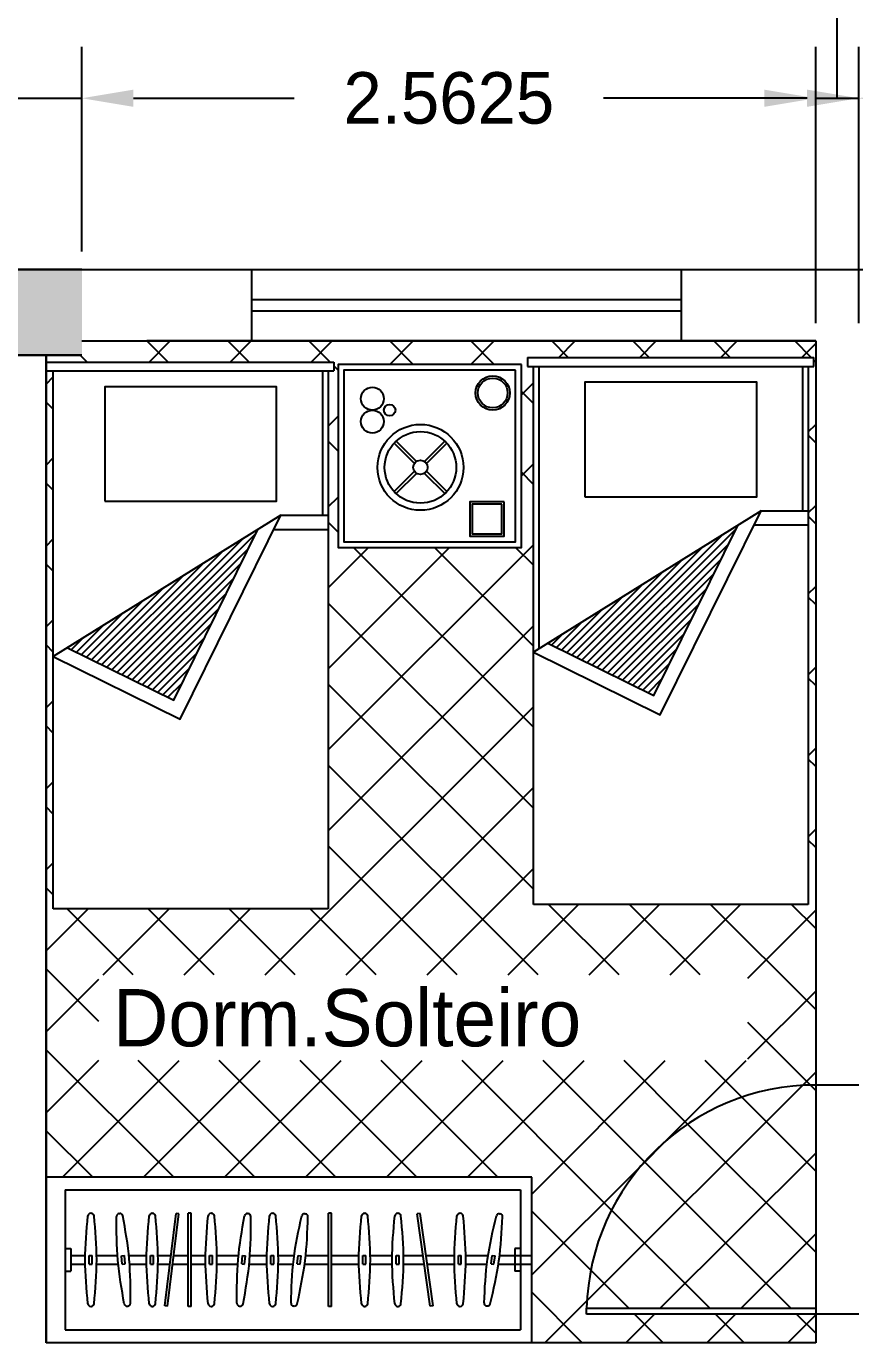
# Model space of a CAD drawing. Header units: millimetres. Extents: x 935 to 1399, y 512 to 900.
# Drawn here: x 1154.172 to 1157.065, y 859.122 to 863.721 of the extents above; entities that cross this region are included whole.
import ezdxf

# ---------------------------------------------------------------- set-up
doc = ezdxf.new("R2010")
doc.units = ezdxf.units.MM
doc.layers.add('MOBILIARIO', color=4, linetype='Continuous')
doc.dimstyles.get("Standard").update_dxf_attribs({"dimtxt": 0.18, "dimasz": 0.18, "dimexe": 0.18, "dimexo": 0.0625, "dimgap": 0.09, "dimtad": 0, "dimtih": 1, "dimtoh": 1, "dimdec": 4, "dimzin": 0, "dimdsep": 46, "dimtxsty": 'Standard', "dimcen": 0.09, "dimadec": 0, "dimazin": 0, "dimtfac": 1, "dimtdec": 4, "dimtofl": 0, "dimtmove": 0, "dimatfit": 3, "dimfxl": 0, "dimtolj": 1, "dimtzin": 0, "dimarcsym": 0})

# ---------------------------------------------------------------- blocks, each defined once
blk = doc.blocks.new('*D76')
at = {"color": 0, "lineweight": -2, "transparency": 16777216}
for p, q in [((1154.1164, 863.47), (1154.1164, 863.875)), ((1154.1164, 863.875), (1154.2964, 863.875)), ((1153.8664, 862.9344), (1153.8664, 863.65)), ((1154.3664, 862.9344), (1154.3664, 863.65)), ((1153.6864, 863.47), (1153.5064, 863.47)), ((1153.8664, 863.47), (1154.3664, 863.47)), ((1154.5464, 863.47), (1154.7264, 863.47))]:
    blk.add_line(p, q, dxfattribs=at)
at = {"color": 0, "transparency": 16777216}
for points in [[(1153.6864, 863.5), (1153.6864, 863.44), (1153.8664, 863.47)], [(1154.5464, 863.5), (1154.5464, 863.44), (1154.3664, 863.47)]]:
    blk.add_solid(points, dxfattribs=at)
at = {"layer": 'Defpoints', "color": 0, "transparency": 16777216}
for p in [(1154.3664, 863.47), (1153.8664, 862.8719), (1154.3664, 862.8719)]:
    blk.add_point(p, dxfattribs=at)
at = {"color": 0, "transparency": 16777216, "insert": (1154.7764, 863.875), "char_height": 0.18, "attachment_point": 5}
blk.add_mtext('\\A1;0.5000', dxfattribs=at)
blk = doc.blocks.new('*D77')
at = {"color": 0, "lineweight": -2, "transparency": 16777216}
for p, q in [((1154.3664, 862.9344), (1154.3664, 863.65)), ((1156.9289, 862.6844), (1156.9289, 863.65)), ((1154.5464, 863.47), (1155.1077, 863.47)), ((1156.7489, 863.47), (1156.1877, 863.47))]:
    blk.add_line(p, q, dxfattribs=at)
at = {"color": 0, "transparency": 16777216}
for points in [[(1154.5464, 863.5), (1154.5464, 863.44), (1154.3664, 863.47)], [(1156.7489, 863.5), (1156.7489, 863.44), (1156.9289, 863.47)]]:
    blk.add_solid(points, dxfattribs=at)
at = {"layer": 'Defpoints', "color": 0, "transparency": 16777216}
for p in [(1156.9289, 863.47), (1154.3664, 862.8719), (1156.9289, 862.6219)]:
    blk.add_point(p, dxfattribs=at)
at = {"color": 0, "transparency": 16777216, "insert": (1155.6477, 863.47), "char_height": 0.18, "attachment_point": 5}
blk.add_mtext('\\A1;2.5625', dxfattribs=at)
blk = doc.blocks.new('*D78')
at = {"color": 0, "lineweight": -2, "transparency": 16777216}
for p, q in [((1157.0039, 863.47), (1157.0039, 863.875)), ((1157.0039, 863.875), (1157.1839, 863.875)), ((1156.9289, 862.6844), (1156.9289, 863.65)), ((1157.0789, 862.6844), (1157.0789, 863.65)), ((1156.7489, 863.47), (1156.5689, 863.47)), ((1156.9289, 863.47), (1157.0789, 863.47)), ((1157.2589, 863.47), (1157.4389, 863.47))]:
    blk.add_line(p, q, dxfattribs=at)
at = {"color": 0, "transparency": 16777216}
for points in [[(1156.7489, 863.5), (1156.7489, 863.44), (1156.9289, 863.47)], [(1157.2589, 863.5), (1157.2589, 863.44), (1157.0789, 863.47)]]:
    blk.add_solid(points, dxfattribs=at)
at = {"layer": 'Defpoints', "color": 0, "transparency": 16777216}
for p in [(1157.0789, 863.47), (1156.9289, 862.6219), (1157.0789, 862.6219)]:
    blk.add_point(p, dxfattribs=at)
at = {"color": 0, "transparency": 16777216, "insert": (1157.6489, 863.875), "char_height": 0.18, "attachment_point": 5}
blk.add_mtext('\\A1;0.1500', dxfattribs=at)
blk = doc.blocks.new('*D79')
at = {"color": 0, "lineweight": -2, "transparency": 16777216}
for p, q in [((1157.0789, 862.6844), (1157.0789, 863.65)), ((1158.3789, 862.6844), (1158.3789, 863.65)), ((1156.8989, 863.47), (1156.7189, 863.47)), ((1158.5589, 863.47), (1158.7389, 863.47))]:
    blk.add_line(p, q, dxfattribs=at)
at = {"color": 0, "transparency": 16777216}
for points in [[(1156.8989, 863.5), (1156.8989, 863.44), (1157.0789, 863.47)], [(1158.5589, 863.5), (1158.5589, 863.44), (1158.3789, 863.47)]]:
    blk.add_solid(points, dxfattribs=at)
at = {"layer": 'Defpoints', "color": 0, "transparency": 16777216}
for p in [(1158.3789, 863.47), (1157.0789, 862.6219), (1158.3789, 862.6219)]:
    blk.add_point(p, dxfattribs=at)
at = {"color": 0, "transparency": 16777216, "insert": (1157.7289, 863.47), "char_height": 0.18, "attachment_point": 5}
blk.add_mtext('\\A1;1.3000', dxfattribs=at)
blk = doc.blocks.new('*D47')
at = {"color": 0, "lineweight": -2, "transparency": 16777216}
for p, q in [((1146.1164, 862.9969), (1146.1164, 864.9622)), ((1162.1164, 862.9969), (1162.1164, 864.9622)), ((1146.2964, 864.7822), (1153.5764, 864.7822)), ((1161.9364, 864.7822), (1154.6564, 864.7822))]:
    blk.add_line(p, q, dxfattribs=at)
at = {"color": 0, "transparency": 16777216}
for points in [[(1146.2964, 864.8122), (1146.2964, 864.7522), (1146.1164, 864.7822)], [(1161.9364, 864.8122), (1161.9364, 864.7522), (1162.1164, 864.7822)]]:
    blk.add_solid(points, dxfattribs=at)
at = {"layer": 'Defpoints', "color": 0, "transparency": 16777216}
for p in [(1162.1164, 864.7822), (1146.1164, 862.9344), (1162.1164, 862.9344)]:
    blk.add_point(p, dxfattribs=at)
at = {"color": 0, "transparency": 16777216, "insert": (1154.1164, 864.7822), "char_height": 0.18, "attachment_point": 5}
blk.add_mtext('\\A1;16.0000', dxfattribs=at)

msp = doc.modelspace()

# ---------------------------------------------------------------- hatches: boundary and pattern name
for points in [[(1154.36641, 862.57187), (1154.36641, 862.87187), (1153.86641, 862.87187), (1153.86641, 862.57187)], [(1153.86641, 862.57187), (1153.86641, 862.87187), (1154.36641, 862.87187), (1154.36641, 862.57187)]]:
    msp.add_hatch(color=256).paths.add_polyline_path(points)
at = {"layer": 'MOBILIARIO'}
h = msp.add_hatch(dxfattribs=at)
h.set_pattern_fill('ANSI31', scale=0.15, angle=720, style=0)
h.set_pattern_definition([(45, (1148.84541, 834.034117), (-0.013258252, 0.013258252), [])])
h.paths.add_polyline_path([(1156.65752, 861.9789), (1155.99284, 861.56579), (1156.36326, 861.3829)])
h = msp.add_hatch(dxfattribs=at)
h.set_pattern_fill('ANSI31', scale=0.15, angle=720, style=0)
h.set_pattern_definition([(45, (1147.169016, 834.018587), (-0.013258252, 0.013258252), [])])
h.paths.add_polyline_path([(1154.98113, 861.96337), (1154.31644, 861.55026), (1154.68687, 861.36737)])

# ---------------------------------------------------------------- linework, layer by layer
at = {"color": 6}
for p, q in [((1146.11641, 862.87187), (1162.11641, 862.87187)), ((1146.11641, 862.87187), (1162.11641, 862.87187)), ((1154.96016, 862.62187), (1154.96016, 862.87187)), ((1154.96016, 862.62187), (1154.96016, 862.87187)), ((1156.46016, 862.62187), (1156.46016, 862.87187)), ((1156.46016, 862.62187), (1156.46016, 862.87187)), ((1156.46016, 862.62187), (1156.46016, 862.87187)), ((1154.36641, 862.62187), (1156.92891, 862.62187)), ((1154.36641, 862.62187), (1156.92891, 862.62187)), ((1154.36641, 862.62187), (1156.92891, 862.62187)), ((1154.36641, 862.62187), (1156.92891, 862.62187)), ((1154.49141, 862.62187), (1156.92891, 862.62187)), ((1156.92891, 862.62187), (1154.5934, 862.62187)), ((1156.92891, 862.62187), (1156.92891, 860.02187)), ((1154.24141, 862.57187), (1154.24141, 859.12187)), ((1154.24141, 859.12187), (1154.24141, 862.57187)), ((1154.24141, 859.12187), (1154.24141, 862.57187)), ((1154.24141, 859.12187), (1154.24141, 862.57187)), ((1157.07891, 860.02187), (1156.92891, 860.02187)), ((1156.92891, 859.24187), (1156.92891, 859.12187)), ((1157.07891, 859.22187), (1156.92891, 859.22187)), ((1156.92891, 859.12187), (1154.24141, 859.12187))]:
    msp.add_line(p, q, dxfattribs=at)
for p, q in [((1153.86641, 862.87187), (1154.36641, 862.87187)), ((1154.36641, 862.87187), (1153.86641, 862.87187)), ((1154.36641, 862.57187), (1153.86641, 862.57187)), ((1153.86641, 862.57187), (1154.36641, 862.57187)), ((1155.24644, 862.54789), (1155.24644, 862.51728)), ((1155.92284, 862.56471), (1156.92284, 862.56471)), ((1156.92284, 862.53281), (1156.92284, 862.56471)), ((1155.93706, 859.69958), (1154.24141, 859.69958)), ((1154.24141, 859.69958), (1154.24141, 859.12187)), ((1155.93706, 859.12187), (1154.24141, 859.12187))]:
    msp.add_line(p, q)
at = {"color": 3}
for p, q in [((1154.96016, 862.76687), (1156.46016, 862.76687)), ((1154.96016, 862.72687), (1156.46016, 862.72687)), ((1155.26087, 862.52008), (1155.24644, 862.5345)), ((1156.92891, 862.54909), (1156.92284, 862.55517)), ((1156.92891, 860.00351), (1156.91052, 860.02191))]:
    msp.add_line(p, q, dxfattribs=at)
at = {"color": 254}
for p, q in [((1154.66737, 862.54789), (1154.5934, 862.62187)), ((1154.60108, 862.54789), (1154.67505, 862.62187)), ((1154.95022, 862.54789), (1154.87624, 862.62187)), ((1154.88392, 862.54789), (1154.9579, 862.62187)), ((1155.23306, 862.54789), (1155.15908, 862.62187)), ((1155.16676, 862.54789), (1155.24074, 862.62187)), ((1155.52355, 862.54024), (1155.44192, 862.62187)), ((1155.44196, 862.54024), (1155.52358, 862.62187)), ((1155.80639, 862.54024), (1155.72477, 862.62187)), ((1155.7248, 862.54024), (1155.80643, 862.62187)), ((1156.06476, 862.56471), (1156.00761, 862.62187)), ((1156.03211, 862.56471), (1156.08927, 862.62187)), ((1156.34761, 862.56471), (1156.29045, 862.62187)), ((1156.31496, 862.56471), (1156.37211, 862.62187)), ((1156.63045, 862.56471), (1156.5733, 862.62187)), ((1156.5978, 862.56471), (1156.65495, 862.62187)), ((1156.91329, 862.56471), (1156.85614, 862.62187)), ((1156.88064, 862.56471), (1156.92891, 862.61299)), ((1154.38453, 862.54789), (1154.36055, 862.57187)), ((1154.24141, 862.47107), (1154.26644, 862.4961)), ((1155.90087, 862.43347), (1155.94284, 862.47544)), ((1155.94284, 862.4038), (1155.90087, 862.44576)), ((1154.26644, 862.38313), (1154.24141, 862.40816)), ((1155.22644, 862.32473), (1155.26087, 862.35916)), ((1156.90284, 862.30407), (1156.92891, 862.33014)), ((1155.26087, 862.23723), (1155.22644, 862.27166)), ((1156.92891, 862.26625), (1156.90284, 862.29232)), ((1154.24141, 862.18823), (1154.26644, 862.21326)), ((1155.90087, 862.15063), (1155.94284, 862.19259)), ((1155.94284, 862.12095), (1155.90087, 862.16292)), ((1154.26644, 862.10029), (1154.24141, 862.12532)), ((1155.22644, 862.04189), (1155.26087, 862.07631)), ((1156.90284, 862.02122), (1156.92891, 862.0473)), ((1155.26087, 861.95439), (1155.22644, 861.98882)), ((1156.92891, 861.9834), (1156.90284, 862.00948)), ((1154.24141, 861.90538), (1154.26644, 861.93041)), ((1155.22644, 861.19336), (1155.94284, 861.90975)), ((1155.22644, 861.75904), (1155.36764, 861.90024)), ((1155.22644, 861.4762), (1155.65048, 861.90024)), ((1155.94284, 861.27243), (1155.31502, 861.90024)), ((1155.94284, 861.55527), (1155.59787, 861.90024)), ((1155.94284, 861.83811), (1155.88071, 861.90024)), ((1154.26644, 861.81745), (1154.24141, 861.84248)), ((1156.90284, 861.73838), (1156.92891, 861.76446)), ((1155.94284, 860.98958), (1155.22644, 861.70598)), ((1156.92891, 861.70056), (1156.90284, 861.72664)), ((1154.24141, 861.62254), (1154.26644, 861.64757)), ((1155.22644, 860.91051), (1155.94284, 861.62691)), ((1154.26644, 861.53461), (1154.24141, 861.55963)), ((1156.90284, 861.45554), (1156.92891, 861.48161)), ((1156.92891, 861.41772), (1156.90284, 861.4438)), ((1155.94284, 860.70674), (1155.22644, 861.42313)), ((1154.24141, 861.3397), (1154.26644, 861.36473)), ((1155.00609, 860.40732), (1155.94284, 861.34407)), ((1154.26644, 861.25176), (1154.24141, 861.27679)), ((1156.90284, 861.17269), (1156.92891, 861.19877)), ((1156.92891, 861.13488), (1156.90284, 861.16095)), ((1155.95942, 860.40732), (1155.22644, 861.14029)), ((1154.24141, 861.05686), (1154.26644, 861.08189)), ((1155.28893, 860.40732), (1155.94284, 861.06122)), ((1154.26644, 860.96892), (1154.24141, 860.99395)), ((1156.90284, 860.88985), (1156.92891, 860.91593)), ((1156.92891, 860.85203), (1156.90284, 860.87811)), ((1155.67657, 860.40732), (1155.22644, 860.85745)), ((1154.24141, 860.77401), (1154.26644, 860.79904)), ((1155.57178, 860.40732), (1155.94284, 860.77838)), ((1154.26644, 860.68608), (1154.24141, 860.71111)), ((1155.85462, 860.40732), (1156.10072, 860.65342)), ((1156.24226, 860.40732), (1155.99616, 860.65342)), ((1156.13746, 860.40732), (1156.38356, 860.65342)), ((1156.5251, 860.40732), (1156.279, 860.65342)), ((1156.42031, 860.40732), (1156.66641, 860.65342)), ((1156.92891, 860.28635), (1156.56184, 860.65342)), ((1156.92891, 860.56919), (1156.84469, 860.65342)), ((1154.24141, 860.49117), (1154.38813, 860.63789)), ((1154.5452, 860.40732), (1154.31463, 860.63789)), ((1154.44041, 860.40732), (1154.67098, 860.63789)), ((1154.82804, 860.40732), (1154.59747, 860.63789)), ((1154.72325, 860.40732), (1154.95382, 860.63789)), ((1155.11089, 860.40732), (1154.88032, 860.63789)), ((1155.39373, 860.40732), (1155.16316, 860.63789)), ((1156.69175, 860.39592), (1156.92891, 860.63309)), ((1154.42508, 860.24459), (1154.24141, 860.42826)), ((1154.24141, 860.20833), (1154.42508, 860.392)), ((1156.69175, 860.11308), (1156.92891, 860.35024)), ((1156.91052, 860.02191), (1156.69175, 860.24067)), ((1154.68725, 859.69958), (1154.24141, 860.14542)), ((1154.24141, 859.92549), (1154.42508, 860.10915)), ((1154.29836, 859.69958), (1154.70609, 860.10732)), ((1154.97009, 859.69958), (1154.56236, 860.10732)), ((1154.5812, 859.69958), (1154.98893, 860.10732)), ((1155.25294, 859.69958), (1154.8452, 860.10732)), ((1154.86404, 859.69958), (1155.27178, 860.10732)), ((1155.53578, 859.69958), (1155.12804, 860.10732)), ((1155.14688, 859.69958), (1155.55462, 860.10732)), ((1155.81862, 859.69958), (1155.41089, 860.10732)), ((1155.42973, 859.69958), (1155.83746, 860.10732)), ((1156.21588, 859.58517), (1155.69373, 860.10732)), ((1155.71257, 859.69958), (1156.12031, 860.10732)), ((1155.93706, 859.64123), (1156.40315, 860.10732)), ((1156.3306, 859.75329), (1155.97657, 860.10732)), ((1156.48143, 859.88531), (1156.25942, 860.10732)), ((1156.40822, 859.82955), (1156.68599, 860.10732)), ((1156.67038, 859.9792), (1156.54226, 860.10732)), ((1156.88227, 860.02076), (1156.92891, 860.0674)), ((1156.13003, 859.26851), (1156.88227, 860.02076)), ((1156.92891, 860.02212), (1156.92891, 859.18187)), ((1156.92891, 859.72066), (1156.67038, 859.9792)), ((1156.92891, 859.43782), (1156.48143, 859.88531)), ((1154.40441, 859.69958), (1154.24141, 859.86258)), ((1156.32124, 859.74256), (1156.40822, 859.82955)), ((1156.38622, 859.24187), (1156.92891, 859.78456)), ((1155.93706, 859.35838), (1156.32124, 859.74256)), ((1156.84203, 859.24187), (1156.3306, 859.75329)), ((1156.14341, 859.37479), (1155.93706, 859.58115)), ((1156.55918, 859.24187), (1156.21588, 859.58517)), ((1156.66907, 859.24187), (1156.92891, 859.50172)), ((1156.27634, 859.24187), (1156.14341, 859.37479)), ((1156.1135, 859.12187), (1155.93706, 859.29831)), ((1155.98338, 859.12187), (1156.13003, 859.26851)), ((1156.26622, 859.12187), (1156.36622, 859.22187)), ((1156.39634, 859.12187), (1156.29634, 859.22187)), ((1156.54907, 859.12187), (1156.64907, 859.22187)), ((1156.67918, 859.12187), (1156.57918, 859.22187)), ((1156.83191, 859.12187), (1156.92891, 859.21887)), ((1156.92891, 859.15498), (1156.86203, 859.22187))]:
    msp.add_line(p, q, dxfattribs=at)
at = {"color": 7}
for p, q in [((1155.92284, 862.56471), (1155.92284, 862.53281)), ((1155.93706, 859.12187), (1155.93706, 859.69958))]:
    msp.add_line(p, q, dxfattribs=at)
at = {"color": 1}
for p, q in [((1156.12891, 859.22187), (1156.12891, 859.24187)), ((1156.12891, 859.24187), (1156.92891, 859.24187)), ((1156.92891, 859.22187), (1156.12891, 859.22187)), ((1156.92891, 859.24187), (1156.92891, 859.22187))]:
    msp.add_line(p, q, dxfattribs=at)
msp.add_arc((1156.92891, 859.22187), 0.80025, 90, 178.5679, dxfattribs=at)
at = {"layer": 'MOBILIARIO', "color": 7}
for p, q in [((1154.24141, 862.54789), (1155.24644, 862.54789)), ((1155.92284, 862.53281), (1156.92284, 862.53281)), ((1155.94284, 860.65342), (1155.94284, 862.53281)), ((1156.88284, 862.53281), (1156.88284, 862.0289)), ((1156.90284, 862.53281), (1156.90284, 860.65342)), ((1154.24141, 862.51728), (1155.24644, 862.51728)), ((1154.26644, 860.63789), (1154.26644, 862.51728)), ((1155.20644, 862.51728), (1155.20644, 862.01337)), ((1155.22644, 862.51728), (1155.22644, 860.63789)), ((1156.73797, 862.0289), (1155.94284, 861.53471)), ((1156.73797, 862.0289), (1156.90284, 862.0289)), ((1155.06158, 862.01337), (1154.26644, 861.51918)), ((1155.06158, 862.01337), (1155.22644, 862.01337)), ((1156.71329, 861.9789), (1156.90284, 861.9789)), ((1155.03689, 861.96337), (1155.22644, 861.96337)), ((1156.90284, 860.65342), (1155.94284, 860.65342)), ((1155.22644, 860.63789), (1154.26644, 860.63789)), ((1154.30798, 859.65631), (1155.89798, 859.65631)), ((1154.30798, 859.65631), (1154.30798, 859.16631)), ((1155.89798, 859.65631), (1155.89798, 859.16631)), ((1154.39709, 859.57381), (1154.39885, 859.57381)), ((1154.49674, 859.57319), (1154.49849, 859.57334)), ((1154.61133, 859.57381), (1154.61309, 859.57381)), ((1154.65556, 859.25063), (1154.69517, 859.5732)), ((1154.66548, 859.24941), (1154.70509, 859.57198)), ((1154.70509, 859.57198), (1154.69517, 859.5732)), ((1154.73789, 859.24881), (1154.73789, 859.57381)), ((1154.74789, 859.57381), (1154.73789, 859.57381)), ((1154.74789, 859.24881), (1154.74789, 859.57381)), ((1154.8172, 859.57381), (1154.81896, 859.57381)), ((1154.94518, 859.57319), (1154.94693, 859.57303)), ((1155.03144, 859.57381), (1155.0332, 859.57381)), ((1155.14497, 859.57259), (1155.14672, 859.57238)), ((1155.22802, 859.24881), (1155.22802, 859.57381)), ((1155.23802, 859.57381), (1155.22802, 859.57381)), ((1155.23802, 859.24881), (1155.23802, 859.57381)), ((1155.3528, 859.57381), (1155.35456, 859.57381)), ((1155.46885, 859.57381), (1155.4706, 859.57381)), ((1155.54758, 859.57292), (1155.53767, 859.57153)), ((1155.5829, 859.24969), (1155.53767, 859.57153)), ((1155.59281, 859.25108), (1155.54758, 859.57292)), ((1155.68603, 859.57381), (1155.68779, 859.57381)), ((1155.8247, 859.57222), (1155.82644, 859.57198)), ((1154.30798, 859.45131), (1154.32798, 859.45131)), ((1154.32798, 859.45131), (1154.32798, 859.37131)), ((1155.87798, 859.45131), (1155.87798, 859.37131)), ((1155.89798, 859.45131), (1155.87798, 859.45131)), ((1154.32798, 859.42631), (1154.37809, 859.42631)), ((1154.39209, 859.39631), (1154.39209, 859.42631)), ((1154.39209, 859.42631), (1154.40209, 859.42631)), ((1154.40209, 859.39631), (1154.40209, 859.42631)), ((1154.41784, 859.42631), (1154.49055, 859.42631)), ((1154.50461, 859.42581), (1154.51457, 859.42668)), ((1154.50723, 859.39593), (1154.50461, 859.42581)), ((1154.51719, 859.3968), (1154.51457, 859.42668)), ((1154.53045, 859.42631), (1154.59233, 859.42631)), ((1154.60633, 859.42631), (1154.61633, 859.42631)), ((1154.60633, 859.39631), (1154.60633, 859.42631)), ((1154.61633, 859.39631), (1154.61633, 859.42631)), ((1154.63208, 859.42631), (1154.67713, 859.42631)), ((1154.6872, 859.42631), (1154.73789, 859.42631)), ((1154.74789, 859.42631), (1154.7982, 859.42631)), ((1154.8122, 859.39631), (1154.8122, 859.42631)), ((1154.8122, 859.42631), (1154.8222, 859.42631)), ((1154.8222, 859.39631), (1154.8222, 859.42631)), ((1154.83795, 859.42631), (1154.91323, 859.42631)), ((1154.92472, 859.3968), (1154.92734, 859.42668)), ((1154.92734, 859.42668), (1154.9373, 859.42581)), ((1154.93469, 859.39593), (1154.9373, 859.42581)), ((1154.95313, 859.42631), (1155.01244, 859.42631)), ((1155.02644, 859.42631), (1155.03644, 859.42631)), ((1155.02644, 859.39631), (1155.02644, 859.42631)), ((1155.03644, 859.39631), (1155.03644, 859.42631)), ((1155.05219, 859.42631), (1155.10784, 859.42631)), ((1155.11838, 859.39703), (1155.12203, 859.4268)), ((1155.12203, 859.4268), (1155.13196, 859.42558)), ((1155.1283, 859.39581), (1155.13196, 859.42558)), ((1155.14787, 859.42631), (1155.22802, 859.42631)), ((1155.23802, 859.42631), (1155.3338, 859.42631)), ((1155.3478, 859.42631), (1155.3578, 859.42631)), ((1155.3478, 859.39631), (1155.3478, 859.42631)), ((1155.3578, 859.39631), (1155.3578, 859.42631)), ((1155.37355, 859.42631), (1155.44985, 859.42631)), ((1155.46385, 859.39631), (1155.46385, 859.42631)), ((1155.46385, 859.42631), (1155.47385, 859.42631)), ((1155.47385, 859.39631), (1155.47385, 859.42631)), ((1155.4896, 859.42631), (1155.55808, 859.42631)), ((1155.56818, 859.42631), (1155.66704, 859.42631)), ((1155.68103, 859.42631), (1155.69103, 859.42631)), ((1155.68103, 859.39631), (1155.68103, 859.42631)), ((1155.69103, 859.39631), (1155.69103, 859.42631)), ((1155.70679, 859.42631), (1155.78497, 859.42631)), ((1155.79504, 859.39715), (1155.79922, 859.42686)), ((1155.79922, 859.42686), (1155.80912, 859.42546)), ((1155.80494, 859.39576), (1155.80912, 859.42546)), ((1155.82509, 859.42631), (1155.93706, 859.42631)), ((1154.30798, 859.37131), (1154.32798, 859.37131)), ((1154.32798, 859.39631), (1154.37809, 859.39631)), ((1154.39209, 859.39631), (1154.40209, 859.39631)), ((1154.41784, 859.39631), (1154.49312, 859.39631)), ((1154.50723, 859.39593), (1154.51719, 859.3968)), ((1154.53302, 859.39631), (1154.59233, 859.39631)), ((1154.60633, 859.39631), (1154.61633, 859.39631)), ((1154.63208, 859.39631), (1154.67344, 859.39631)), ((1154.68352, 859.39631), (1154.73789, 859.39631)), ((1154.74789, 859.39631), (1154.7982, 859.39631)), ((1154.8122, 859.39631), (1154.8222, 859.39631)), ((1154.83795, 859.39631), (1154.91066, 859.39631)), ((1154.92472, 859.3968), (1154.93469, 859.39593)), ((1154.95056, 859.39631), (1155.01244, 859.39631)), ((1155.02644, 859.39631), (1155.03644, 859.39631)), ((1155.05219, 859.39631), (1155.10423, 859.39631)), ((1155.11838, 859.39703), (1155.1283, 859.39581)), ((1155.14427, 859.39631), (1155.22802, 859.39631)), ((1155.23802, 859.39631), (1155.3338, 859.39631)), ((1155.3478, 859.39631), (1155.3578, 859.39631)), ((1155.37355, 859.39631), (1155.44985, 859.39631)), ((1155.46385, 859.39631), (1155.47385, 859.39631)), ((1155.4896, 859.39631), (1155.5623, 859.39631)), ((1155.5724, 859.39631), (1155.66704, 859.39631)), ((1155.68103, 859.39631), (1155.69103, 859.39631)), ((1155.70679, 859.39631), (1155.78084, 859.39631)), ((1155.79504, 859.39715), (1155.80494, 859.39576)), ((1155.82097, 859.39631), (1155.93706, 859.39631)), ((1155.89798, 859.37131), (1155.87798, 859.37131)), ((1154.39709, 859.24881), (1154.39885, 859.24881)), ((1154.52506, 859.24942), (1154.52682, 859.24958)), ((1154.61133, 859.24881), (1154.61309, 859.24881)), ((1154.66548, 859.24941), (1154.65556, 859.25063)), ((1154.74789, 859.24881), (1154.73789, 859.24881)), ((1154.8172, 859.24881), (1154.81896, 859.24881)), ((1154.91685, 859.24942), (1154.9186, 859.24927)), ((1155.03144, 859.24881), (1155.0332, 859.24881)), ((1155.10536, 859.25002), (1155.10711, 859.2498)), ((1155.23802, 859.24881), (1155.22802, 859.24881)), ((1155.3528, 859.24881), (1155.35456, 859.24881)), ((1155.46885, 859.24881), (1155.4706, 859.24881)), ((1155.59281, 859.25108), (1155.5829, 859.24969)), ((1155.68603, 859.24881), (1155.68779, 859.24881)), ((1155.77946, 859.25039), (1155.78121, 859.25014)), ((1154.30798, 859.16631), (1155.89798, 859.16631))]:
    msp.add_line(p, q, dxfattribs=at)
for points in [[(1155.90087, 862.54024), (1155.26087, 862.54024), (1155.26087, 861.90024), (1155.90087, 861.90024)], [(1155.88087, 862.52024), (1155.28087, 862.52024), (1155.28087, 861.92024), (1155.88087, 861.92024)], [(1154.44644, 862.06204), (1155.04644, 862.06204), (1155.04644, 862.46204), (1154.44644, 862.46204)], [(1156.12284, 862.07757), (1156.72284, 862.07757), (1156.72284, 862.47757), (1156.12284, 862.47757)], [(1155.83287, 862.05224), (1155.72887, 862.05224), (1155.72887, 861.94824), (1155.83287, 861.94824)]]:
    msp.add_lwpolyline(points, close=True, dxfattribs=at)
for points in [[(1155.96284, 861.54714), (1155.96284, 862.53281)], [(1155.45669, 862.26502), (1155.52768, 862.19402)], [(1155.46376, 862.27209), (1155.53476, 862.2011)], [(1155.63332, 862.27209), (1155.56233, 862.2011)], [(1155.64039, 862.26502), (1155.5694, 862.19402)], [(1155.52768, 862.16645), (1155.45669, 862.09546)], [(1155.5694, 862.16645), (1155.64039, 862.09546)], [(1155.53476, 862.15938), (1155.46376, 862.08839)], [(1155.56233, 862.15938), (1155.63332, 862.08839)], [(1155.84087, 862.06024), (1155.72087, 862.06024), (1155.72087, 861.94024), (1155.84087, 861.94024), (1155.84087, 862.06024)], [(1155.94284, 861.53471), (1156.38596, 861.31593), (1156.73797, 862.0289)], [(1154.26644, 861.51918), (1154.70957, 861.3004), (1155.06158, 862.01337)], [(1155.99284, 861.56579), (1156.36326, 861.3829), (1156.65752, 861.9789)], [(1154.31644, 861.55026), (1154.68687, 861.36737), (1154.98113, 861.96337)]]:
    msp.add_lwpolyline(points, dxfattribs=at)
for centre, radius in [((1155.80087, 862.44024), 0.06), ((1155.80087, 862.44024), 0.052), ((1155.38087, 862.42024), 0.04), ((1155.44087, 862.38024), 0.02), ((1155.38087, 862.34024), 0.04), ((1155.54854, 862.18024), 0.15), ((1155.54854, 862.18024), 0.125), ((1155.54854, 862.18024), 0.025)]:
    msp.add_circle(centre, radius, dxfattribs=at)
for centre, start, end in [((1154.39709, 859.56381), 90, 174.74249), ((1154.39885, 859.56381), 5.25751, 90), ((1154.49761, 859.56322), 95, 179.74249), ((1154.49936, 859.56338), 10.25751, 95), ((1154.61133, 859.56381), 90, 174.74249), ((1154.61309, 859.56381), 5.25751, 90), ((1154.8172, 859.56381), 90, 174.74249), ((1154.81896, 859.56381), 5.25751, 90), ((1154.9443, 859.56322), 85, 169.74249), ((1154.94606, 859.56307), 0.25751, 85), ((1155.03144, 859.56381), 90, 174.74249), ((1155.0332, 859.56381), 5.25751, 90), ((1155.14375, 859.56267), 83, 167.74249), ((1155.1455, 859.56245), 358.25751, 83), ((1155.3528, 859.56381), 90, 174.74249), ((1155.35456, 859.56381), 5.25751, 90), ((1155.46885, 859.56381), 90, 174.74249), ((1155.4706, 859.56381), 5.25751, 90), ((1155.68603, 859.56381), 90, 174.74249), ((1155.68779, 859.56381), 5.25751, 90), ((1155.8233, 859.56232), 82, 166.74249), ((1155.82505, 859.56208), 357.25751, 82), ((1154.39709, 859.25881), 185.25751, 270), ((1154.39885, 859.25881), 270, 354.74249), ((1154.52419, 859.25939), 190.25751, 275), ((1154.52595, 859.25954), 275, 359.74249), ((1154.61133, 859.25881), 185.25751, 270), ((1154.61309, 859.25881), 270, 354.74249), ((1154.8172, 859.25881), 185.25751, 270), ((1154.81896, 859.25881), 270, 354.74249), ((1154.91772, 859.25939), 180.25751, 265), ((1154.91947, 859.25923), 265, 349.74249), ((1155.03144, 859.25881), 185.25751, 270), ((1155.0332, 859.25881), 270, 354.74249), ((1155.10658, 859.25994), 178.25751, 263), ((1155.10833, 859.25973), 263, 347.74249), ((1155.3528, 859.25881), 185.25751, 270), ((1155.35456, 859.25881), 270, 354.74249), ((1155.46885, 859.25881), 185.25751, 270), ((1155.4706, 859.25881), 270, 354.74249), ((1155.68603, 859.25881), 185.25751, 270), ((1155.68779, 859.25881), 270, 354.74249), ((1155.78086, 859.26029), 177.25751, 262), ((1155.7826, 859.26004), 262, 346.74249)]:
    msp.add_arc(centre, 0.01, start, end, dxfattribs=at)
for points in [[(1154.38713, 859.25789), (1154.38242, 859.30903), (1154.37351, 859.41131), (1154.38242, 859.51358), (1154.38713, 859.56472)], [(1154.4088, 859.25789), (1154.41351, 859.30903), (1154.42242, 859.41131), (1154.41351, 859.51358), (1154.4088, 859.56472)], [(1154.51435, 859.2576), (1154.50521, 859.30814), (1154.48741, 859.40925), (1154.48738, 859.51192), (1154.48761, 859.56327)], [(1154.53595, 859.25949), (1154.53618, 859.31085), (1154.53614, 859.41351), (1154.51835, 859.51462), (1154.5092, 859.56516)], [(1154.60137, 859.25789), (1154.59666, 859.30903), (1154.58775, 859.41131), (1154.59666, 859.51358), (1154.60137, 859.56472)], [(1154.62304, 859.25789), (1154.62775, 859.30903), (1154.63666, 859.41131), (1154.62775, 859.51358), (1154.62304, 859.56472)], [(1154.80724, 859.25789), (1154.80253, 859.30903), (1154.79362, 859.41131), (1154.80253, 859.51358), (1154.80724, 859.56472)], [(1154.82891, 859.25789), (1154.83362, 859.30903), (1154.84253, 859.41131), (1154.83362, 859.51358), (1154.82891, 859.56472)], [(1154.90772, 859.25934), (1154.90749, 859.31069), (1154.90753, 859.41336), (1154.92532, 859.51447), (1154.93446, 859.56501)], [(1154.92931, 859.25745), (1154.93846, 859.30799), (1154.95625, 859.4091), (1154.95629, 859.51176), (1154.95606, 859.56312)], [(1155.02148, 859.25789), (1155.01677, 859.30903), (1155.00786, 859.41131), (1155.01677, 859.51358), (1155.02148, 859.56472)], [(1155.04316, 859.25789), (1155.04786, 859.30903), (1155.05677, 859.41131), (1155.04786, 859.51358), (1155.04316, 859.56472)], [(1155.09659, 859.26025), (1155.09815, 859.31158), (1155.10177, 859.41418), (1155.12308, 859.51461), (1155.13398, 859.56479)], [(1155.1181, 859.2576), (1155.129, 859.30779), (1155.15032, 859.40822), (1155.15393, 859.51082), (1155.15549, 859.56215)], [(1155.34284, 859.25789), (1155.33813, 859.30903), (1155.32922, 859.41131), (1155.33813, 859.51358), (1155.34284, 859.56472)], [(1155.36452, 859.25789), (1155.36922, 859.30903), (1155.37813, 859.41131), (1155.36922, 859.51358), (1155.36452, 859.56472)], [(1155.45889, 859.25789), (1155.45418, 859.30903), (1155.44527, 859.41131), (1155.45418, 859.51358), (1155.45889, 859.56472)], [(1155.48056, 859.25789), (1155.48527, 859.30903), (1155.49418, 859.41131), (1155.48527, 859.51358), (1155.48056, 859.56472)], [(1155.67607, 859.25789), (1155.67137, 859.30903), (1155.66246, 859.41131), (1155.67137, 859.51358), (1155.67607, 859.56472)], [(1155.69775, 859.25789), (1155.70246, 859.30903), (1155.71137, 859.41131), (1155.70246, 859.51358), (1155.69775, 859.56472)], [(1155.77087, 859.26077), (1155.77332, 859.31206), (1155.77873, 859.41459), (1155.80179, 859.51463), (1155.81357, 859.56461)], [(1155.79233, 859.25775), (1155.80411, 859.30774), (1155.82717, 859.40778), (1155.83258, 859.5103), (1155.83503, 859.5616)]]:
    msp.add_open_spline(points, degree=3, dxfattribs=at)

# ---------------------------------------------------------------- texts
at = {"insert": (1154.47508, 860.35732), "char_height": 0.2, "width": 3.8469, "attachment_point": 1}
msp.add_mtext('Dorm.Solteiro', dxfattribs=at)

# ---------------------------------------------------------------- dimensions: what is measured, and where the dimension line sits
at = {"color": 7}
dim = msp.add_linear_dim(base=(1162.11641, 864.78221), p1=(1146.11641, 862.93437), p2=(1162.11641, 862.93437), dimstyle='Standard', dxfattribs=at)
dim.commit()
dim.dimension.update_dxf_attribs({"geometry": '*D47', "text_midpoint": (1154.11641, 864.78221)})
at = {"color": 254}
for base, p1, p2, picture, middle in [((1154.36641, 863.46995), (1153.86641, 862.87187), (1154.36641, 862.87187), '*D76', (1154.38641, 863.87495)), ((1157.07891, 863.46995), (1156.92891, 862.62187), (1157.07891, 862.62187), '*D78', (1157.27391, 863.87495)), ((1156.92891, 863.46995), (1154.36641, 862.87187), (1156.92891, 862.62187), '*D77', (1155.64766, 863.46995)), ((1158.37891, 863.46995), (1157.07891, 862.62187), (1158.37891, 862.62187), '*D79', (1157.72891, 863.46995))]:
    dim = msp.add_linear_dim(base=base, p1=p1, p2=p2, dimstyle='Standard', override={"dimtmove": 1}, dxfattribs=at)
    dim.commit()
    dim.dimension.update_dxf_attribs({"geometry": picture, "text_midpoint": middle})

doc.saveas('drawing.dxf')
